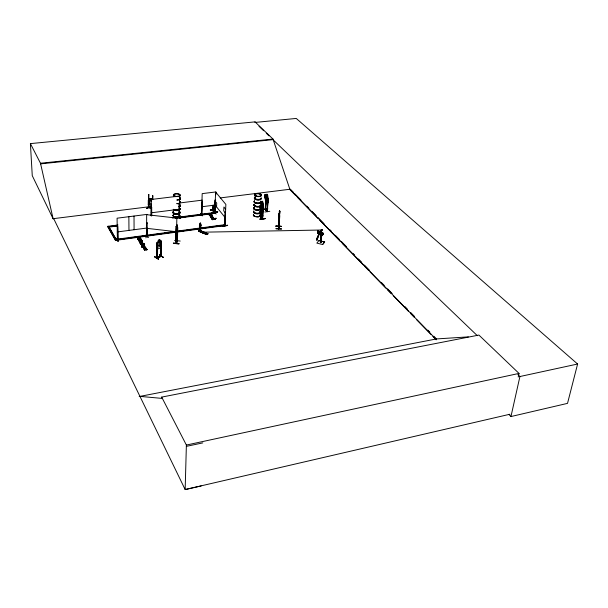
<?xml version="1.0" encoding="UTF-8"?>
<svg xmlns="http://www.w3.org/2000/svg" width="608" height="608" viewBox="0 0 608 608"><rect width="100%" height="100%" fill="white"/><g stroke="black" fill="none" stroke-linecap="round" stroke-linejoin="round"><path stroke-width="0.91" d="M142.044 246.058L144.119 245.343L143.465 244.469L144.104 244.104L143.465 244.188L144.05 245.685L142.044 246.058L141.93 245.602C143.83 245.275 144.187 244.826 143.199 245.708M142.865 243.512C144.871 242.41 135.668 244.895 142.128 242.045M142.15 240.563C142.888 241.315 139.901 240.16 139.08 240.981L139.186 241.437L142.53 241.171L139.46 241.87L142.53 241.452M140.646 242.926C141.679 241.809 144.035 243.443 141.048 243.572M142.599 243.086L142.515 242.653M144.529 247.6C138.753 247.836 149.203 245.564 143.503 248.216A0.92 0.441 0.1 0 0 143.936 248.421C147.797 248.338 142.333 247.593 144.385 248.558M143.61 245.138C147.524 244.598 137.514 245.214 143.047 244.34L142.865 243.23M144.461 247.403C140.646 247.426 145.852 246.407 144.81 247.167M143.047 244.051L143.359 244.842L143.154 244.234L143.663 244.515M143.184 244.021C141.854 242.174 138.7 245.716 143.078 243.846M144.096 244.386L143.283 243.892M143.442 243.504L143.99 244.203M143.822 243.451L144.104 244.104M146.057 249.348L143.997 249.227L143.891 248.763L146.232 248.634M144.727 244.986C144.058 243.436 139.133 246.05 143.298 245.184M145.304 249.546C143.442 250.694 145.464 248.748 146.247 249.212M144.666 246.818L144.795 246.324C143.921 246.103 139.969 247.289 142.789 247.076M145.578 249.006L143.891 248.763M145.874 237.85L147.128 234.992M146.224 248.915L146.118 248.452M146.247 234.969L148.223 237.492L146.277 234.696M146.878 249.964L145.897 248.68M147.03 222.703L146.536 222.764L146.498 236.596L147.121 236.664L147.144 223.045L146.589 223.083L147.144 223.045M146.566 250.01L146.361 249.394L144.59 249.782L144.666 250.276M146.558 249.455L146.49 249.052C144.955 249.554 148.892 249.189 146.566 249.728M146.604 236.618L146.657 214.677L176.837 218.09L176.373 243.572L176.685 226.412L176.176 226.358L175.818 239.97L176.32 240.054M146.627 236.01L146.627 236.497M146.999 236.664L147.014 228.281M146.49 249.052L147.311 249.546M151.377 206.978L148.747 206.196L148.299 204.478L148.314 200.199L148.823 199.751L151.225 200.564L151.316 198.907L149.796 198.474L149.826 200.055M148.747 207.769L148.36 207.655L148.496 194.575L148.907 194.697L148.793 207.761L148.436 207.062M148.854 207.67L148.534 207.077L148.375 207.647M148.671 207.754L148.322 207.168M149.834 198.451L149.842 200.146L149.104 200.45L149.089 203.437L149.819 204.934L151.194 205.36M319.208 233.723L316.836 240.099M319.36 233.761L316.988 240.137L316.943 238.275L319.238 233.312L317.095 238.313L316.905 240.099M323.023 234.186L321.906 233.92L320.256 234.696L320.72 231.124L323.418 234.004L322.126 235.585L320.386 234.536L320.72 231.124L321.07 234.384L320.522 242.676L321.016 242.607L321.814 234.559L322.126 235.585L323.456 233.654L320.583 231.283L320.256 234.696L322.164 235.235L321.488 234.437L321.602 233.252L322.027 232.735L322.84 232.932L322.301 234.635L322.84 232.932M151.172 215.787L151.316 198.907M151.225 215.87L151.21 207.594L151.696 207.533L151.711 215.81M152.388 199.568L152.509 195.791L152.92 195.913L152.79 199.69M158.452 259.206C152.16 255.246 154.196 256.743 158.422 259.145M260.741 194.674L260.292 194.856L260.756 194.902M161.257 256.394L161.34 255.846L160.687 256.462L160.884 242.592L161.302 242.44L161.318 256.386L156.59 257.997L156.621 243.063L158.217 241.916M157.016 257.336L157.13 257.967L157.13 243.96L156.704 244.12L156.674 258.096L156.552 257.488L157.145 257.435M157.13 243.96L156.986 257.822M156.712 243.094L157.236 242.326C166.022 238.496 157.708 243.8 159.775 239.628L158.186 240.168L158.262 241.954L157.449 242.782L157.419 245.989L158.179 247.084L159.615 246.552L160.398 244.902L160.428 241.695L159.661 241.406L159.684 239.681M159.433 254.881L163.37 257.351L159.471 254.896M159.706 241.429L159.775 239.628M160.884 242.592L160.93 256.515M161.128 256.28L161.287 241.406L160.763 240.943M518.214 377.051L519.027 373.418L478.906 335.061L161.69 397.1L161.675 398.362L139.946 396.386M279.201 219.283L278.928 220.651L279.232 213.309L279.034 218.12L279.178 213.97L279.194 215.24M279.619 214.396L279.627 213.438M173.409 243.253L179.071 243.876L173.348 243.398M255.155 195.48L255.953 195.502L255.193 195.32M256.128 195.54L255.664 195.183L255.406 195.586M176.198 241.338L177.323 238.678L176.198 241.346C175.438 239.788 178.874 235.714 175.932 241.247M176.176 226.358L175.864 239.879L176.487 239.947M176.495 231.633L176.654 232.545L177.217 229.976L177.141 224.93L176.35 228.92L176.426 234.817L176.282 233.404M176.495 228.023L176.138 243.557L177.506 240.958L176.35 243.55M176.274 242.767L176.449 243.306M177.065 225.439L176.829 226.51M177.361 226.108L177.422 241.171M177.209 240.928L177.43 226.047L176.563 228.076M177.376 241.186L177.62 227.635M177.475 240.981L177.718 227.4M279.315 213.271L279.216 214.214M179.026 204.128L179.565 204.151L179.026 204.128L178.775 217.33L179.36 216.782M179.147 216.554L180.485 218.371L178.813 216.737M179.216 217.17L178.714 217.246L179.299 217.261L179.664 196.012L151.255 199.47M180.196 218.409L178.889 216.349M180.264 212.542L180.28 212.808M174.61 240.434L180.242 241.057M161.69 397.1L186.382 445.056L185.159 489.562L201.18 485.929M279.482 212.412L279.604 212.048L278.654 228.973L279.482 213.568M207.845 233.685L206.53 234.612L198.808 231.329L198.93 230.576L207.51 234.11L207.845 233.685L207.062 233.35L205.838 233.981M200.154 229.946L200.131 230.523L198.915 231.146L206.956 234.392L199.014 230.987L199.021 230.523M199.34 230.82L199.743 229.657M199.409 230.842L199.812 229.687M200.04 230.181L199.454 230.052L200.929 230.28L200.914 230.858L199.69 231.481L199.591 226.723A1.254 0.714 -67.1 0 1 199.819 224.884L200.131 223.121M199.591 226.723L199.652 226.746A1.254 0.714 -67.1 0 1 199.872 224.914L199.979 223.402M199.872 230.713L199.789 231.314L200.929 230.28M199.014 230.987L200.055 229.999M202.289 215.886L200.48 213.514M199.629 230.903L200.503 230.508L200.746 226.13A1.254 0.714 -67.1 0 0 200.632 224.474L200.663 223.136M200.746 226.13L200.807 226.161A1.254 0.714 -67.1 0 0 200.693 224.496L200.283 222.923M201.552 214.738L202.19 193.618L215.954 191.938L215.84 194.742M201.628 214.761L202.168 201.598L201.803 214.73M279.346 211.599L279.3 213.431M204.273 232.165L203.049 232.91L204.273 232.165L321.001 230.029C323.182 228.798 321.548 232.621 321.001 230.029M204.531 233.426L205.747 232.796C208.118 233.252 203.224 234.521 206.538 233.13M206.629 234.316L198.976 231.253M209.289 215.604C208.468 214.586 214.966 214.715 210.634 215.604C211.462 215.536 207.845 215.711 210.345 215.642M209.418 215.764L209.304 215.331M212.131 215.141L210.512 215.445L210.186 214.616M210.398 210.132L215.452 209.198L210.307 209.98M210.459 215.794L210.353 215.376M210.482 216.851C213.727 216.615 211.455 218.097 210.482 216.851C216.433 215.369 207.016 218.523 212.45 216.509M210.512 215.445L210.193 214.753L211.576 215.034L210.186 215.027M213.279 217.846C206.606 217.01 218.439 217.672 211.052 217.869L210.953 217.459L212.336 217.018M211.523 215.962L211.447 215.574C214.571 215.422 209.646 216.129 212.602 215.863M211.759 218.781C212.306 218.652 221.73 217.383 212.184 219.328M211.88 218.941L211.766 218.508M212.116 215.414L212.01 214.989M212.184 213.036L217.147 212.481M211.82 218.082C212.944 218.971 211.113 218.53 211.66 217.892C212.754 217.246 212.899 219.085 213.689 218.371C213.18 216.714 213.492 219.974 211.432 218.424C211.66 217.39 213.514 218.682 212.519 218.371M212.443 216.782L212.329 216.342M212.367 219.564C221.692 218.173 205.876 220.468 215.331 219.351M213.256 209.547C211.842 208.772 214.464 212.405 214.609 212.078M212.496 219.724L212.382 219.29M213.203 205.192L213.043 210.064L213.028 205.215M211.455 217.732C213.644 217.497 212.724 216.494 211.006 216.881M212.846 217.299L212.754 216.896M213.37 205.405L213.02 210.041M213.248 209.517L213.203 209.988M213.279 218.758L213.765 218.515L213.362 217.732M214.274 211.713L216.144 214.046M176.328 218.356L214.692 213.378L214.35 212.519L172.262 217.968M214.806 204.486L214.632 211.614M215.148 200.024L214.806 213.218L215.148 200.024L215.498 200.214M214.692 213.378L215.642 192.029L225.864 204.425L224.952 225.728L224.823 225.051M215.635 199.91L214.738 213.195M215.019 218.948L214.905 218.523M215.148 212.884L215.544 202.221M216.562 206.895L216.714 203.087L215.414 201.491M212.359 212.564C228.745 210.474 201.37 213.575 217.421 211.903M265.848 202.221L264.784 197.045L266.395 195.297L268.158 197.843L267.178 211.675M264.807 197.813L264.784 197.045M279.285 215.848L279.27 218.325L279.703 210.968L279.809 211.812M222.247 226.13C238.663 223.486 211.037 227.878 227.529 225.538M177.179 231.101L224.048 224.785L224.405 225.667L115.459 240.388L107.608 226.351L118.028 224.998M224.405 225.667L224.77 225.302M225.142 212.344L224.747 225.781L225.317 212.321M275.994 228.806L281.512 229.056M276.009 228.608L281.527 228.851M320.158 231.891C318.82 233.48 320.598 230.706 320.089 232.659L319.542 233.35L319.42 232.02L318.957 234.148L319.238 233.312M160.77 255.907L161.264 255.892M279.057 218.584C279.482 209.623 278.753 226.761 279.323 219.184M53.717 218.66L53.109 218.736L32.262 175.666L30.4 143.61L255.041 121.874L255.01 122.436L296.256 118.438L577.6 364.025L567.522 403.37L510.956 416.548L508.972 414.512M279.338 216.326L279.125 218.523L279.118 217.428M263.15 204.083L262.443 218.918L260.406 216.577L260.68 216.106L260.802 216.782L261.296 208.43M263.082 204.136L261.508 202.32L261.144 208.78M261.425 203.817L260.771 216.744M261.995 202.92L262.132 201.218L262.816 201.978L262.937 204.546L262.314 208.453L261.425 206.074L261.995 202.92L261.508 202.32M260.376 216.608L262.633 218.888L263.256 205.648L262.436 218.66M262.39 218.91L262.626 218.401M263.279 204.926L262.671 210.512M257.967 216.615L262.983 215.939L257.959 216.798M262.983 215.939L257.853 216.744M264.837 211.994L269.8 211.303M267.201 211.668L265.187 209.441L266.144 195.632L267.672 202.289L266.35 203.68L265.81 202.198M265.369 209.631L266 200.23M265.582 209.585L266.243 196.559M265.59 209.623L266.061 202.266M267.908 197.03L267.634 194.948L266.904 194.21L266.251 199.014L267.125 201.347L267.55 194.978M266.958 194.203L266.874 195.875L266.395 195.297L266.167 195.677M265.369 209.365L267.376 211.645L268.06 198.573L266.988 211.485L267.231 210.946M255.041 121.874L272.977 139.05L289.856 189.263L435.83 339.059M279.163 214.502L279.543 212.367M275.865 226.047L281.337 226.48M278.51 226.693L279.703 210.968M279.764 210.968L278.859 228.76M279.688 213.446L279.817 211.782M278.867 228.935L279.809 215.566M318.204 231.405L318.128 230.592L317.536 232.948M319.686 232.461L319.474 233.122M319.466 233.191L320.006 231.853M173.409 243.01L179.071 243.603M319.2 233.48C316.51 230.713 319.527 235.083 319.504 232.484M318.911 240.578L324.649 241.969L322.612 244.522L316.844 243.116L318.911 240.578L324.649 241.969M319.565 233.358L319.648 232.522M321.503 232.613L320.963 234.308L321.503 232.613L320.69 232.416L320.15 234.118L320.256 234.696L321.571 234.308M320.522 242.676L321.07 234.384M321.016 242.607L321.047 239.674M321.222 237.888L321.488 235.205M322.612 244.522L324.657 241.9M275.842 226.237L281.352 226.298L275.857 226.054M203.71 232.742L204.394 232.545M265.354 194.385L264.761 194.993L265.096 197.509L266.403 201.598L266.866 199.432L265.301 194.385L265.688 196.034M319.496 232.545L319.329 234.24L319.93 232.165L319.489 232.598L318.045 230.569L317.596 233.054M179.588 194.826L179.246 195.084L179.71 195.198M174.884 195.768L173.85 195.776M174.207 195.844L174.26 195.411L174.868 195.654M176.556 228.486L176.753 227.498M279.285 211.63L279.46 211.022L279.262 219.336M279.384 213.393L278.95 219.116M279.171 217.14L279.277 216.615M278.988 220.658L279.262 219.29M224.512 225.568L224.8 225.53M510.956 416.548L519.916 376.527L517.894 374.581M278.654 228.251L278.722 226.389M202.418 215.635L200.602 213.279M214.844 212.77L215.019 212.709M214.898 212.086L213.005 209.783M215.422 209.403L210.3 210.003M261.159 208.742L262.679 210.588L263.051 209.213M267.467 203.384L267.87 202.122M160.748 247.874L161.196 245.974L160.748 247.874L157.1 249.181L156.583 247.676L157.176 249.136M267.725 208.992L262.793 209.631M158.422 258.955L154.766 256.629M318.068 232.514L317.444 233.016L317.862 232.621M116.508 238.936L118.134 241.574M118.096 241.323L116.538 238.708M177.156 240.844L176.153 243.063L177.346 240.867M176.366 234.817L177.384 230.865M176.426 234.817L177.3 232.803M176.677 231.2L177.088 227.263L176.738 228.061M175.94 239.506L176.434 239.453L175.826 239.62M175.887 241.315L177.08 238.435M176.837 225.948L177.209 224.937M177.369 226.039L177.171 226.624M175.917 239.886L176.411 239.932M146.528 235.896L147.113 235.805M146.786 208.476L149.834 206.545M139.969 240.403C137.841 240.753 139.84 239.202 139.969 240.684M138.936 240.365L139.361 240.487M117.511 239.826L117.815 239.628M147.121 236.17L146.551 236.261M206.872 234.316L198.915 231.146M260.467 194.644L260.619 194.606M203.87 232.818L204.022 232.454M320.576 233.601L320.15 234.118L322.597 234.703M179.816 195.145L179.451 194.94M174.633 195.844L174.511 195.426M264.845 195.016L265.346 194.454M265.324 194.834L265.126 195.738L265.453 195.381M146.498 236.026L147.052 235.714M266.091 195.639L267.619 202.297L266.35 203.612L265.863 202.19M118.005 239.871L117.321 239.727L117.382 240.312L117.093 218.196L147.052 214.388M117.937 240.244L117.716 226.51L117.998 240.236L117.511 240.304M200.116 230.592L207.845 233.799M278.639 228.692L278.684 226.45M148.367 200.23L148.838 199.812M321.533 230.212C320.986 230.371 323.441 228.365 321.989 230.455M143.822 247.828C146.11 249.242 144.658 246.301 143.503 248.497A0.92 0.441 0.1 0 0 143.936 248.702L145.677 248.459A0.92 0.433 0.1 0 0 145.814 248.178L145.684 247.973M255.96 195.396L255.565 195.343M148.299 204.478L148.785 206.173L151.362 206.918M152.509 195.791L152.92 195.913M148.907 194.697L148.496 194.575M174.253 195.578L173.82 195.715L174.519 195.936M204.372 232.689L203.976 232.742M145.365 248.322L145.677 248.178A0.92 0.433 0.1 0 0 145.814 247.897L145.684 247.692M156.796 257.572L160.824 256.181L157.069 257.465M156.788 258.073L161.287 256.363M156.834 244.196L157.259 244.044M161.014 242.668L161.432 242.516M147.03 236.193L146.505 236.117M140.501 243.565L142.044 242.79M141.048 243.291L142.599 242.805M211.462 217.466L212.861 217.026M138.913 240.13C138.039 241.756 139.133 238.328 140.342 240.631M143.154 244.515L141.801 245.039M140.083 242.615L141.451 242.516M210.474 217.124L212.314 216.615M141.299 239.712C129.998 238.435 149.059 240.114 138.031 239.278C143.351 237.667 138.001 240.358 137.568 238.526C139.065 237.629 142.15 237.857 138.882 238.648M137.568 238.807L139.369 238.306M138.031 239.56L140.288 238.952M140.387 237.964L138.13 238.853M138.556 239.309L140.843 238.701L138.563 239.59M140.646 242.645L142.242 242.227M509.922 414.238L185.159 489.562L53.702 218.629L53.094 218.698L40.485 163.248L30.4 143.61M519.916 376.527L577.6 364.025M186.382 445.056L519.027 373.418M186.344 446.363L202.791 442.89M255.907 195.609L255.398 195.677M139.164 396.538L436.453 338.937L468.358 336.878M140.342 240.35L140.25 239.765L140.638 240.426M140.433 240.806L140.995 240.464L140.243 240.031M141.816 244.226L141.246 244.492L141.641 245.412M320.279 242.425L320.781 242.349M141.748 247.03L144.795 246.324M143.093 247.038L144.354 246.863M146.118 248.74L143.997 249.227M146.361 249.675L145 250.215M117.39 240.213L117.899 240.145M146.969 236.208L146.619 236.375M140.866 244.15L143.184 243.74M143.442 243.785L143.952 243.648M143.351 244.013L143.99 243.922M143.283 244.173L141.801 244.758M141.527 245.237L144.62 244.804M140.243 239.75L140.95 240.335L139.057 240.525M139.057 240.806L138.822 240.555M142.257 240.738L139.186 241.437M142.53 241.171L139.346 241.414L139.46 241.87M260.764 216.767L261.258 202.654M262.23 218.318L260.809 216.456M260.65 216.577L262.648 218.424M175.309 231.352L116.25 239.309L116.257 239.727M119.069 239.354L120.946 239.096M123.758 238.716L126.57 238.336M128.44 238.085L130.317 237.834M133.129 237.454L134.999 237.204M136.876 236.953L139.688 236.573M141.565 236.314L143.435 236.064M147.182 235.562L149.059 235.304M150.936 235.053L152.806 234.802M155.618 234.422L157.495 234.171M159.364 233.913L162.176 233.533M164.054 233.282L166.866 232.902M168.743 232.651L171.555 232.271M178.114 231.39L179.983 231.131M181.86 230.88L184.672 230.5M186.55 230.25L189.354 229.87M191.231 229.619L194.043 229.239M195.92 228.988L198.732 228.608M200.602 228.357L202.479 228.099M204.349 227.848L207.161 227.468M209.038 227.217L211.85 226.837M213.727 226.586L216.539 226.206M218.409 225.956L221.221 225.576M107.608 226.351L115.452 239.962L224.428 225.256L224.048 224.785M214.51 211.531L213.226 209.707M117.77 226.602L117.26 226.67M212.192 219.055L215.034 218.682M212.063 219.169L214.898 218.789M117.276 231.952L147.014 228.023M212.504 219.45L215.346 219.078M209.79 214.936L211.994 215.255M210.52 215.171L211.576 215.034M213.005 218.044L213.507 218.12L213.112 218.333M212.276 218.447L212.838 218.371M108.68 226.624L116.554 240.236L108.672 226.214L108.68 226.624L111.484 226.26M113.354 226.024L116.158 225.659M175.066 218.014L176.936 217.77M178.805 217.527L190.958 215.954M192.827 215.711L195.632 215.346M197.501 215.103L204.98 214.13M206.849 213.894L209.661 213.53M211.531 213.286L214.335 212.922M117.374 225.606L108.954 226.693L108.961 227.111L117.382 226.016M175.4 218.074L214.708 212.975L214.35 212.519M262.816 209.433L267.756 208.795L262.702 209.562M267.193 211.075L265.445 209.312M151.27 207.678L151.749 207.617M201.772 206.758L215.437 205.025M151.187 212.808L179.398 209.236M265.81 199.895L265.909 201.696L267.535 203.444M53.094 218.698L151.544 206.462M179.77 202.95L202.358 200.138M220.233 197.919L290.366 189.202L293.672 192.584M148.451 207.556L151.521 208.506M144.301 247.76L145.244 247.768M40.485 163.248L272.977 139.05M40.516 163.871L272.939 139.635L477.341 335.692M212.61 215.589L211.447 215.574M137.568 238.526L140.843 238.701M138.031 239.278L141.299 239.43M140.501 243.284L142.979 243.405M213.286 217.573L210.953 217.459M210.999 217.155L212.747 217.17M140.091 242.896L142.044 243.078M321.298 233.616L323.418 234.004L320.583 231.283M279.467 213.34L279.726 213.986M278.684 228.471L278.532 226.381M163.157 257.382L159.494 255.109M267.17 211.409L265.612 209.289M176.13 226.442L176.639 226.503M146.665 236.01L147.106 236.079M146.604 236.504L147.09 236.55M146.619 228.319L176.578 231.747M139.475 240.092L140.06 240.396M318.326 231.61L319.679 232.621L319.253 232.697M320.264 232.932L321.085 233.122M321.602 233.252L322.415 233.449M180.242 218.356L178.919 216.547M149.849 198.542L151.232 198.96M148.785 199.766L149.872 200.123M151.217 201.104L149.842 200.678L149.826 203.657L151.202 204.083M151.521 208.164L148.8 207.427L151.415 208.232M145.578 248.725L146.057 249.067M145.897 248.968L146.452 249.303M212.458 218.135L213.104 218.606M320.386 234.536L322.164 235.235M200.04 230.455L207.936 233.882M199.713 230.622L207.769 233.974M199.819 230.812L207.533 234.095M198.93 230.576L199.713 230.903M258.993 126.259L263.644 130.712M266.296 133.266L268.949 135.812M294.994 193.944L300.937 200.04M306.888 206.135L308.872 208.172M312.178 211.561L316.145 215.62M318.128 217.656L324.079 223.752M330.022 229.854L331.345 231.207M335.312 235.273L339.279 239.339M341.263 241.368L346.552 246.787M353.164 253.566L354.487 254.919M358.454 258.985L361.752 262.375M364.397 265.08L369.687 270.507M381.588 282.697L384.233 285.41M387.539 288.8L392.16 293.542M404.723 306.417L407.368 309.122M410.674 312.512L414.641 316.578M427.857 330.129L429.841 332.158M433.808 336.224L436.453 338.937M289.385 189.058L295.336 195.168M297.32 197.205L317.824 218.257M319.808 220.294L340.313 241.346M342.296 243.382L363.462 265.111M364.785 266.471L368.752 270.545M370.074 271.905L385.951 288.2M387.273 289.56L391.24 293.634M393.224 295.67L408.439 311.288M410.423 313.325L414.39 317.406M416.374 319.443L430.928 334.377M432.911 336.414L436.217 339.811M267.018 194.682L267.383 195.654L266.98 195.214M262.078 201.225L262.785 202.008L262.626 203.627L263.142 204.128M261.106 208.749L262.679 210.588M225.644 209.122L223.911 207.001L223.736 210.87L225.469 213.005M215.126 205.116L225.264 217.732M209.806 214.662L210.231 215.209M140.387 238.245L140.273 237.781M140.843 238.982L140.729 238.518M140.866 243.869L140.972 244.332M141.748 246.749L141.862 247.205M227.438 225.393L222.361 226.252M217.33 211.516L212.276 212.184M279.444 213.104L279.422 212.367M279.536 213.226L279.589 213.986M279.315 216.258L279.361 217.026M115.452 239.962L115.459 240.388M128.866 216.706L128.964 230.409M134.018 216.045L134.079 229.733M145.282 247.828A0.92 0.433 0.1 0 1 145.722 248.026M145.282 247.547A0.92 0.433 0.1 0 1 145.722 247.745M261.128 198.504A3.397 1.474 3.6 0 1 257.739 199.994A3.397 1.474 3.6 0 1 254.402 198.147M254.638 197.79A3.397 1.474 3.6 0 1 255.086 197.478M261.166 197.896A3.397 1.467 3.6 0 1 256.903 199.287A3.397 1.467 3.6 0 1 255.124 196.878M260.672 201.727A3.39 1.482 3.6 0 1 257.518 203.612A3.39 1.482 3.6 0 1 254.418 201.392M261.189 198.292A3.443 1.49 3.6 0 1 256.865 199.705A3.443 1.49 3.6 0 1 255.064 197.258M261.197 198.109A3.45 1.49 3.6 0 1 256.88 199.523A3.45 1.49 3.6 0 1 255.071 197.068M260.71 205.116A3.39 1.49 3.6 0 1 256.888 206.591A3.39 1.49 3.6 0 1 254.235 204.402M254.258 204.197A3.382 1.482 3.6 0 0 256.47 206.325A3.382 1.482 3.6 0 0 260.71 205.299A3.39 1.49 3.6 0 1 256.88 206.735A3.39 1.49 3.6 0 1 254.228 204.539M260.726 201.506A3.443 1.497 3.6 0 1 257.526 203.422A3.443 1.497 3.6 0 1 254.387 201.172M260.741 201.324A3.443 1.497 3.6 0 1 257.541 203.232A3.443 1.497 3.6 0 1 254.402 200.99M260.71 201.119A3.397 1.474 3.6 0 1 257.556 203.004A3.397 1.474 3.6 0 1 254.456 200.792M260.718 204.995A3.39 1.49 3.6 0 1 256.895 206.469A3.39 1.49 3.6 0 1 254.243 204.273M259.814 207.997A3.382 1.497 3.6 0 1 259.388 209.988A3.382 1.497 3.6 0 1 254.828 209.745A3.382 1.497 3.6 0 1 254.463 207.708M260.285 207.754A3.382 1.49 3.6 0 1 258.962 209.524A3.382 1.49 3.6 0 1 254.661 209.046A3.382 1.49 3.6 0 1 254.501 207.115M260.019 211.918A3.374 1.505 3.6 0 1 256.88 213.834A3.374 1.505 3.6 0 1 253.802 211.592M259.859 207.776A3.428 1.512 3.6 0 1 259.434 209.798A3.428 1.512 3.6 0 1 254.805 209.555A3.428 1.512 3.6 0 1 254.44 207.488M259.874 207.594A3.428 1.512 3.6 0 1 259.449 209.616A3.428 1.512 3.6 0 1 254.82 209.365A3.428 1.512 3.6 0 1 254.456 207.305M260.072 215.164A3.374 1.512 3.6 0 1 256.264 216.661A3.374 1.512 3.6 0 1 253.627 214.442M260.057 215.475A3.359 1.505 3.6 0 1 255.839 216.516A3.359 1.505 3.6 0 1 253.642 214.366M259.836 214.692A3.359 1.505 3.6 0 1 260.064 215.088M260.08 211.706A3.42 1.52 3.6 0 1 256.895 213.651A3.42 1.52 3.6 0 1 253.772 211.371M260.087 211.523A3.42 1.52 3.6 0 1 256.903 213.469A3.42 1.52 3.6 0 1 253.787 211.189M260.057 211.326A3.374 1.497 3.6 0 1 256.918 213.241A3.374 1.497 3.6 0 1 253.84 210.991M260.672 205.838A3.382 1.482 3.6 0 1 256.439 206.857A3.382 1.482 3.6 0 1 254.228 204.729M260.064 215.285A3.374 1.512 3.6 0 1 256.257 216.79A3.374 1.512 3.6 0 1 253.62 214.563M175.256 196.711A3.443 1.49 1.4 0 1 174.063 194.469A3.443 1.49 1.4 0 1 179.33 194.454A3.443 1.49 1.4 0 1 178.706 196.703M179.649 197.41A3.45 1.497 1.4 0 1 179.337 199.226M179.611 201.256A3.488 1.528 1.3 0 1 179.292 203.102M178.6 203.353A3.488 1.528 1.3 0 1 176.882 203.566M179.58 201.05A3.443 1.505 1.3 0 1 179.261 202.874M179.641 198.026A3.45 1.497 1.4 0 1 179.322 199.834M179.679 197.798A3.496 1.52 1.4 0 1 179.368 199.637M178.668 199.888A3.496 1.52 1.4 0 1 176.951 200.1M179.611 201.438A3.488 1.528 1.3 0 1 179.292 203.292M178.6 203.536A3.488 1.528 1.3 0 1 176.882 203.748M179.687 197.615A3.496 1.52 1.4 0 1 179.368 199.454M178.676 199.698A3.496 1.52 1.4 0 1 176.951 199.91M179.565 201.666A3.443 1.505 1.3 0 1 179.254 203.49M179.512 204.698A3.443 1.512 1.3 0 1 179.193 206.538M179.512 204.577A3.443 1.512 1.3 0 1 179.2 206.408M179.679 215.323A3.412 1.535 1.3 0 1 176.176 217.269A3.412 1.535 1.3 0 1 173.402 214.989M173.409 214.799A3.412 1.535 1.3 0 0 176.176 217.079A3.412 1.535 1.3 0 0 179.679 215.133A3.42 1.535 1.3 0 1 176.176 217.162A3.42 1.535 1.3 0 1 173.394 214.875M179.793 212.116A3.466 1.55 1.3 0 1 176.229 214.077A3.466 1.55 1.3 0 1 173.409 211.774M179.793 211.926A3.473 1.55 1.3 0 1 176.236 213.894A3.473 1.55 1.3 0 1 173.417 211.592M179.816 208.726A3.428 1.52 1.3 0 1 177.627 210.611A3.428 1.52 1.3 0 1 173.303 209.547M179.474 208.141A3.473 1.543 1.3 0 1 178.068 210.353A3.473 1.543 1.3 0 1 173.257 209.342M179.474 207.959A3.473 1.543 1.3 0 1 178.463 210.072A3.473 1.543 1.3 0 1 173.652 209.532M179.831 208.118A3.428 1.52 1.3 0 1 178.053 209.935A3.428 1.52 1.3 0 1 173.698 209.312M179.178 206.864A3.428 1.512 1.3 0 0 179.489 205.033A3.42 1.505 1.3 0 1 179.17 206.857M179.504 204.843A3.443 1.52 1.3 0 1 179.193 206.674M146.817 208.286L149.88 206.332L146.794 208.286M150.092 198.884L150.092 199.416L150.982 199.69L150.982 199.158L150.092 198.884M158.217 242.501L158.194 245.708L159.63 245.184L159.661 241.976L158.217 242.501M158.498 240.396L158.49 240.973L159.418 240.639L159.418 240.061L158.498 240.396M265.818 196.642L265.894 198.451L265.088 197.433L265.871 198.938L265.985 201.294L266.076 199.173L266.92 200.268L265.818 196.642M203.832 233.13L205.056 232.499L203.832 233.13M322.711 233.928L322.719 233.875M260.034 218.979C264.738 219.883 268.744 217.36 260.049 218.994M261.957 203.452L261.767 206.454L262.398 207.168L262.595 204.166L261.957 203.452M262.192 201.696L262.565 202.692L262.192 201.696M266.783 196.414L266.585 199.386L267.208 200.078L267.406 197.106L266.783 196.414M265.863 196.65L265.362 197.212L266.091 200.283L266.593 199.728L265.863 196.65M265.05 218.523L260.042 219.222L265.05 218.523M255.907 195.943A3.412 1.467 3.6 0 0 261.364 195.252A3.412 1.467 3.6 0 0 256.69 193.466A3.412 1.467 3.6 0 0 255.907 195.943M255.9 196.24A3.397 1.459 3.6 0 0 261.334 195.556A3.397 1.459 3.6 0 0 256.682 193.77A3.397 1.459 3.6 0 0 255.9 196.24M255.9 196.05A3.412 1.467 3.6 0 0 261.356 195.366A3.412 1.467 3.6 0 0 256.682 193.572A3.412 1.467 3.6 0 0 255.9 196.05M174.519 196.186A3.458 1.49 1.4 0 0 180.211 195.487A3.458 1.49 1.4 0 0 175.742 193.678A3.458 1.49 1.4 0 0 174.519 196.186M179.193 206.325A3.428 1.512 1.3 0 0 179.504 204.501A3.412 1.505 1.3 0 1 179.178 206.317M176.229 214.267A3.412 1.528 1.3 0 0 179.74 212.329A3.42 1.528 1.3 0 1 176.229 214.267A3.42 1.528 1.3 0 1 173.447 211.994A3.412 1.528 1.3 0 0 176.229 214.267M176.244 213.659A3.412 1.528 1.3 0 0 179.748 211.728A3.42 1.528 1.3 0 1 176.244 213.666A3.42 1.528 1.3 0 1 173.462 211.394A3.412 1.528 1.3 0 0 176.244 213.659"/></g></svg>
